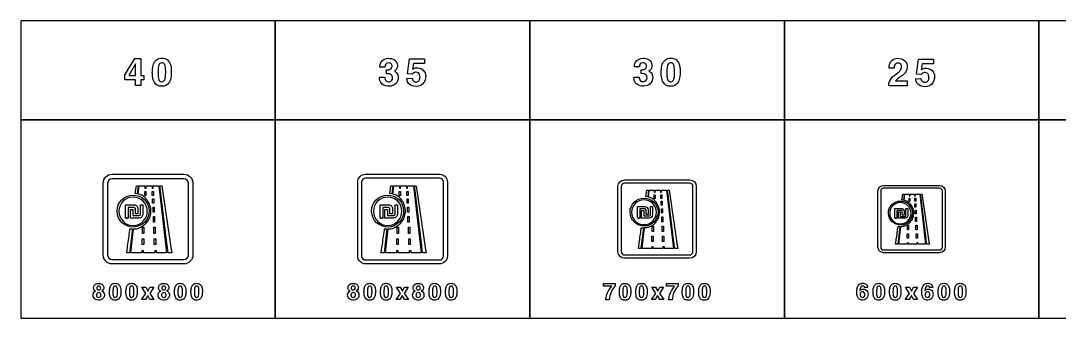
# Model space of a CAD drawing. Extents: x 0 to 18160, y 828 to 3483.
# Drawn here: x 0 to 9262, y 828 to 3483 of the extents above; entities that cross this region are included whole.
import ezdxf

# ---------------------------------------------------------------- set-up
doc = ezdxf.new("R2010")
doc.units = 0
doc.header["$MEASUREMENT"] = 0

msp = doc.modelspace()

# ---------------------------------------------------------------- linework, layer by layer
for points in [[(0, 2598.01), (2270, 2598.01), (2270, 3483.01), (0, 3483.01)], [(2270, 2598.01), (4540, 2598.01), (4540, 3483.01), (2270, 3483.01)], [(4540, 2598.01), (6810, 2598.01), (6810, 3483.01), (4540, 3483.01)], [(6810, 2598.01), (9080, 2598.01), (9080, 3483.01), (6810, 3483.01)], [(9080, 2598.01), (11350, 2598.01), (11350, 3483.01), (9080, 3483.01)], [(927.496, 2999.35), (1017.9, 3145.8), (1070.98, 3145.8), (1070.98, 2994.57), (1097.95, 2994.57), (1097.95, 2956.54), (1070.98, 2956.54), (1070.98, 2904.29), (1023.46, 2904.29), (1023.46, 2956.54), (927.496, 2956.54)], [(1023.46, 3097.14), (963.474, 2994.57), (1023.46, 2994.57)], [(0, 828.007), (2270, 828.007), (2270, 2598.01), (0, 2598.01)], [(2270, 828.007), (4540, 828.007), (4540, 2598.01), (2270, 2598.01)], [(4540, 828.007), (6810, 828.007), (6810, 2598.01), (4540, 2598.01)], [(6810, 828.007), (9080, 828.007), (9080, 2598.01), (6810, 2598.01)], [(9080, 828.007), (11350, 828.007), (11350, 2598.01), (9080, 2598.01)], [(1020.77, 1942.8), (1030.79, 2008.67), (1048.32, 2008.67), (1039.38, 1939.56)], [(1105.05, 1924.58), (1105.05, 1960.08), (1115.49, 1960.08), (1115.49, 1924.58)], [(1173.21, 1924.58), (1173.21, 1960.08), (1183.65, 1960.08), (1183.65, 1924.58)], [(3290.72, 1942.8), (3300.74, 2008.67), (3318.26, 2008.67), (3309.33, 1939.56)], [(3375, 1924.58), (3375, 1960.08), (3385.44, 1960.08), (3385.44, 1924.58)], [(3443.16, 1924.58), (3443.16, 1960.08), (3453.6, 1960.08), (3453.6, 1924.58)], [(5575, 1914.07), (5583.77, 1971.71), (5599.11, 1971.71), (5591.29, 1911.24)], [(1112.13, 1924.58), (1106.74, 1924.54)], [(1175.4, 1855.08), (1175.4, 1894.76), (1185.74, 1894.76), (1185.74, 1855.08)], [(3382.08, 1924.58), (3376.69, 1924.54)], [(3445.35, 1855.08), (3445.35, 1894.76), (3455.69, 1894.76), (3455.69, 1855.08)], [(5648.75, 1898.13), (5648.75, 1929.2), (5657.88, 1929.2), (5657.88, 1898.13)], [(5654.94, 1898.13), (5650.23, 1898.1)], [(5708.39, 1898.13), (5708.39, 1929.2), (5717.52, 1929.2), (5717.52, 1898.13)], [(5710.31, 1837.32), (5710.31, 1872.04), (5719.35, 1872.04), (5719.35, 1837.32)], [(7859.29, 1885.35), (7866.8, 1934.75), (7879.95, 1934.75), (7873.24, 1882.92)], [(7922.5, 1871.69), (7922.5, 1898.32), (7930.33, 1898.32), (7930.33, 1871.69)], [(7927.81, 1871.69), (7923.76, 1871.66)], [(7973.62, 1871.69), (7973.62, 1898.32), (7981.45, 1898.32), (7981.45, 1871.69)], [(1179.35, 1775.11), (1179.35, 1819.01), (1189.96, 1819.01), (1189.96, 1775.11)], [(3449.29, 1775.11), (3449.29, 1819.01), (3459.9, 1819.01), (3459.9, 1775.11)], [(5713.76, 1767.34), (5713.76, 1805.76), (5723.04, 1805.76), (5723.04, 1767.34)], [(7975.26, 1819.56), (7975.26, 1849.32), (7983.02, 1849.32), (7983.02, 1819.56)], [(7978.22, 1759.58), (7978.22, 1792.51), (7986.18, 1792.51), (7986.18, 1759.58)], [(953.799, 1722.38), (940.879, 1722.38)], [(1182.86, 1686.01), (1182.86, 1735.58), (1194.06, 1735.58), (1194.06, 1686.01)], [(3223.75, 1722.38), (3210.82, 1722.38)], [(3452.81, 1686.01), (3452.81, 1735.57), (3464.01, 1735.57), (3464.01, 1686.01)], [(5516.4, 1721.2), (5505.1, 1721.2)], [(5716.83, 1689.38), (5716.83, 1732.75), (5726.63, 1732.75), (5726.63, 1689.38)], [(7809.06, 1720.03), (7799.37, 1720.03)], [(7980.86, 1692.76), (7980.86, 1729.93), (7989.26, 1729.93), (7989.26, 1692.76)], [(1086.5, 1584.83), (1086.5, 1640.86), (1098.92, 1640.86), (1098.92, 1584.83)], [(1187.14, 1584.83), (1187.14, 1640.86), (1199.56, 1640.86), (1199.56, 1584.83)], [(3356.45, 1584.83), (3356.45, 1640.86), (3368.87, 1640.86), (3368.87, 1584.83)], [(3457.08, 1584.83), (3457.08, 1640.86), (3469.5, 1640.86), (3469.5, 1584.83)], [(5632.52, 1600.85), (5632.52, 1649.88), (5643.39, 1649.88), (5643.39, 1600.85)], [(5720.57, 1600.85), (5720.57, 1649.88), (5731.44, 1649.88), (5731.44, 1600.85)], [(7905.68, 1542.72), (7905.68, 1581.32), (7915.85, 1581.32), (7915.85, 1542.72)], [(7908.59, 1616.88), (7908.59, 1658.9), (7917.9, 1658.9), (7917.9, 1616.88)], [(7984.06, 1616.88), (7984.06, 1658.9), (7993.38, 1658.9), (7993.38, 1616.88)], [(7986.14, 1542.72), (7986.14, 1581.32), (7996.31, 1581.32), (7996.31, 1542.72)], [(1082.63, 1485.96), (1082.63, 1537.42), (1096.19, 1537.42), (1096.19, 1485.96)], [(1189.9, 1485.96), (1189.9, 1537.42), (1203.46, 1537.42), (1203.46, 1485.96)], [(3352.58, 1485.96), (3352.58, 1537.42), (3366.14, 1537.42), (3366.14, 1485.96)], [(3459.85, 1485.96), (3459.85, 1537.42), (3473.41, 1537.42), (3473.41, 1485.96)], [(5629.13, 1514.34), (5629.13, 1559.37), (5641, 1559.37), (5641, 1514.34)], [(5722.99, 1514.34), (5722.99, 1559.37), (5734.86, 1559.37), (5734.86, 1514.34)], [(1115.2, 1049.78), (1080.08, 1104.33), (1114.84, 1104.33), (1133.11, 1070.27), (1151.83, 1104.33), (1185.98, 1104.33), (1150.44, 1050.3), (1186.95, 994.278), (1152.4, 994.278), (1132.54, 1030.37), (1112.14, 994.278), (1077.99, 994.278)], [(3385.19, 1049.78), (3350.07, 1104.33), (3384.84, 1104.33), (3403.11, 1070.27), (3421.83, 1104.33), (3455.97, 1104.33), (3420.43, 1050.3), (3456.95, 994.278), (3422.4, 994.278), (3402.54, 1030.37), (3382.14, 994.278), (3347.99, 994.278)], [(5662.41, 1049.39), (5627.29, 1103.94), (5662.06, 1103.94), (5680.33, 1069.89), (5699.05, 1103.94), (5733.19, 1103.94), (5697.65, 1049.91), (5734.17, 993.896), (5699.62, 993.896), (5679.76, 1029.99), (5659.35, 993.896), (5625.21, 993.896)], [(7925.79, 1049.53), (7890.67, 1104.08), (7925.43, 1104.08), (7943.7, 1070.03), (7962.42, 1104.08), (7996.57, 1104.08), (7961.03, 1050.05), (7997.54, 994.032), (7962.99, 994.032), (7943.13, 1030.12), (7922.73, 994.032), (7888.58, 994.032)]]:
    msp.add_lwpolyline(points, close=True)
for points in [[(1173.29, 3019.65, -0.0563084), (1179.33, 3082.49, -0.130301), (1201.53, 3126.29, -0.174843), (1243.35, 3147.69, -0.147552), (1296.47, 3141.06, -0.192146), (1333.28, 3097.89, -0.0833996), (1342.52, 3040.86, -0.0545507), (1337.51, 2970.09, -0.116773), (1318.43, 2926.01, -0.221099), (1263.57, 2898.33, -0.162564), (1212.11, 2910.84, -0.174743), (1180.84, 2956.26, -0.0640867), (1173.37, 3014.95)], [(5469.08, 2980.29), (5515.45, 2980.29, 0.0411845), (5517.5, 2965.09, 0.335066), (5547.99, 2939.81, 0.276505), (5579.98, 2954.34, 0.158203), (5585.55, 2975.08, 0.0878221), (5582.59, 2990.99, 0.217575), (5564.07, 3007.86, 0.0882727), (5542.82, 3010.98), (5532, 3010.98), (5532, 3046.25, 0.0282129), (5551.59, 3046.84, 0.50028), (5578.56, 3092.34, 0.235001), (5560.04, 3107.39, 0.165496), (5534.37, 3105.09, 0.220849), (5520.15, 3088.55, 0.055705), (5517.27, 3070.34), (5472.44, 3070.34, -0.0488003), (5474.22, 3092.93, -0.30773), (5531.84, 3147.43, -0.146685), (5591.32, 3141.51, -0.469869), (5617.86, 3048.74, -0.0891152), (5605.81, 3036.97), (5601.55, 3033.96, -0.0245333), (5612.72, 3027.57, -0.202429), (5635, 2990.88, -0.422325), (5572.32, 2901.42, -0.154301), (5508.22, 2908.61, -0.287878), (5469.2, 2969.31, -0.0143877)], [(5711.68, 3019.65, -0.0563084), (5717.72, 3082.49, -0.130301), (5739.91, 3126.29, -0.174843), (5781.74, 3147.69, -0.147552), (5834.86, 3141.06, -0.192146), (5871.67, 3097.89, -0.0833996), (5880.91, 3040.86, -0.0545507), (5875.89, 2970.09, -0.116773), (5856.82, 2926.01, -0.221099), (5801.96, 2898.33, -0.162564), (5750.5, 2910.85, -0.174743), (5719.22, 2956.26, -0.0640867), (5711.76, 3014.95)], [(1224.67, 2989.12, 0.0124589), (1225.19, 2982.8, 0.0668192), (1230.8, 2957.41, 0.615362), (1281.7, 2951.8, 0.0726881), (1287.15, 2964.83, 0.0588562), (1291.85, 3002.12, 0.0389037), (1290.23, 3069.1, 0.084671), (1283.64, 3092.44, 0.156013), (1272.18, 3104.6, 0.143208), (1256.47, 3107.57, 0.172584), (1240.71, 3101.37, 0.132565), (1230.76, 3085.81, 0.0498315), (1226.21, 3064.08, 0.0368731)], [(3199.84, 2978.87), (3246.2, 2978.87, 0.0411845), (3248.26, 2963.67, 0.335066), (3278.75, 2938.39, 0.276505), (3310.74, 2952.93, 0.158203), (3316.31, 2973.66, 0.0878221), (3313.34, 2989.58, 0.217575), (3294.82, 3006.44, 0.0882727), (3273.57, 3009.56), (3262.75, 3009.56), (3262.75, 3044.83, 0.0282129), (3282.34, 3045.42, 0.50028), (3309.32, 3090.92, 0.235001), (3290.79, 3105.97, 0.165496), (3265.12, 3103.68, 0.220849), (3250.9, 3087.13, 0.055705), (3248.02, 3068.92), (3203.2, 3068.92, -0.0488003), (3204.97, 3091.51, -0.30773), (3262.59, 3146.02, -0.146685), (3322.07, 3140.09, -0.469869), (3348.61, 3047.32, -0.0891152), (3336.57, 3035.55), (3332.3, 3032.55, -0.0245333), (3343.48, 3026.15, -0.202429), (3365.75, 2989.46, -0.422325), (3303.08, 2900, -0.154301), (3238.98, 2907.19, -0.287878), (3199.96, 2967.9, -0.0143877)], [(3442.43, 2967.58), (3489.39, 2969.36, 0.0452719), (3495.79, 2953.12, 0.0567733), (3500.53, 2946.25, 0.070207), (3504.95, 2942.78, 0.264984), (3540.97, 2940.88, 0.20748), (3558.38, 2963.99, 0.147389), (3557.24, 3002.02, 0.308532), (3527.86, 3023.42, 0.215743), (3498.08, 3013.2, 0.028781), (3492.71, 3006.96), (3450.09, 3008.97), (3467.91, 3143.65), (3601.95, 3143.65), (3601.95, 3101.78), (3501.51, 3101.78), (3492.55, 3049.77, -0.0211252), (3505.46, 3057.31, -0.121371), (3538.8, 3063.16, -0.244671), (3598.59, 3031.2, -0.173069), (3610.16, 2972.08, -0.256779), (3564.98, 2906.09, -0.199585), (3485.44, 2905.02, -0.245625), (3445.16, 2953.91, -0.0170062)], [(5763.06, 2989.12, 0.0124589), (5763.57, 2982.8, 0.0668192), (5769.18, 2957.41, 0.615362), (5820.09, 2951.8, 0.0726881), (5825.54, 2964.83, 0.0588562), (5830.24, 3002.12, 0.0389037), (5828.62, 3069.1, 0.084671), (5822.02, 3092.44, 0.156013), (5810.57, 3104.61, 0.143208), (5794.85, 3107.57, 0.172584), (5779.09, 3101.37, 0.132565), (5769.14, 3085.81, 0.0498315), (5764.6, 3064.08, 0.0368731)], [(7741.06, 2902.8, -0.0640343), (7742.32, 2923.73, -0.161687), (7778.14, 2984.27, -0.0283718), (7819.97, 3016.66, 0.0545111), (7840.86, 3034.59, 0.192461), (7855.83, 3074.12, 0.234238), (7842.24, 3100.51, 0.196223), (7816.93, 3105.29, 0.252425), (7795.01, 3088.11, 0.0856617), (7790.86, 3071.08, 0.0202329), (7790.15, 3059.39), (7743.51, 3059.39, -0.0983795), (7749.55, 3100.7, -0.245047), (7795.72, 3143.83, -0.207102), (7872.69, 3135.5, -0.233443), (7905.15, 3083.17, -0.20961), (7886.99, 3018.99, -0.0785124), (7853.06, 2987.51, 0.0107372), (7817.24, 2961.72, 0.0665092), (7801.37, 2945.69), (7905.86, 2945.69), (7905.86, 2902.8)], [(7981.21, 2964.73), (8028.17, 2966.51, 0.0452719), (8034.56, 2950.28, 0.0567733), (8039.3, 2943.41, 0.070207), (8043.73, 2939.93, 0.264984), (8079.74, 2938.04, 0.20748), (8097.16, 2961.14, 0.147389), (8096.02, 2999.17, 0.308532), (8066.63, 3020.58, 0.215743), (8036.85, 3010.35, 0.028781), (8031.48, 3004.11), (7988.87, 3006.12), (8006.68, 3140.8), (8140.72, 3140.8), (8140.72, 3098.94), (8040.29, 3098.94), (8031.33, 3046.92, -0.0211252), (8044.24, 3054.47, -0.121371), (8077.57, 3060.31, -0.244671), (8137.37, 3028.36, -0.173069), (8148.94, 2969.24, -0.256779), (8103.76, 2903.24, -0.199585), (8024.22, 2902.17, -0.245625), (7983.93, 2951.07, -0.0170062)], [(815, 1313.01, -0.414213), (735, 1393.01), (735, 2033.01, -0.414213), (815, 2113.01), (1455, 2113.01, -0.414213), (1535, 2033.01), (1535, 1393.01, -0.414213), (1455, 1313.01)], [(815, 1353.01), (1455, 1353.01, 0.414213), (1495, 1393.01), (1495, 2033.01, 0.414213), (1455, 2073.01), (815, 2073.01, 0.414213), (775, 2033.01), (775, 1393.01, 0.414213)], [(3075, 1313.01, -0.414213), (3005, 1383.01), (3005, 2043.01, -0.414213), (3075, 2113.01), (3735, 2113.01, -0.414213), (3805, 2043.01), (3805, 1383.01, -0.414213), (3735, 1313.01)], [(3075, 1348.01), (3735, 1348.01, 0.414213), (3770, 1383.01), (3770, 2043.01, 0.414213), (3735, 2078.01), (3075, 2078.01, 0.414213), (3040, 2043.01), (3040, 1383.01, 0.414213)], [(5385, 1363.01, -0.414213), (5325, 1423.01), (5325, 2003.01, -0.414213), (5385, 2063.01), (5965, 2063.01, -0.414213), (6025, 2003.01), (6025, 1423.01, -0.414213), (5965, 1363.01)], [(1080.3, 1429.98), (1080.3, 1416.69), (1080.3, 1412.91), (1049.45, 1412.9), (981.563, 1412.9), (1006.47, 1625.58, 0.104825), (1055.85, 1634.38, 0.00947021), (1064.53, 1638.03, -0.00687047), (1070.71, 1640.71, 0.0669486), (1088.99, 1651.45, 0.0369257), (1113.45, 1670.88, 0.0158806), (1115.73, 1673.44), (1135.39, 1697.07), (1140.42, 1705.71, 0.0561639), (1156.65, 1748.25, 0.17649), (1140.65, 1862.51, 0.069534), (1106.36, 1905.39, 0.13951), (1048.08, 1936.72), (1055.85, 2008.67), (1096.53, 2008.67), (1107.05, 2008.67), (1107.05, 1987.99), (1117.1, 1987.99), (1117.1, 2008.67), (1127.61, 2008.67), (1157.33, 2008.67), (1171.05, 2008.67), (1171.05, 1987.99), (1180.42, 1987.99), (1180.42, 2008.67), (1188.65, 2008.67), (1232.53, 2008.67), (1301.1, 1412.9), (1229.1, 1412.9), (1211.05, 1412.9), (1211.05, 1417.06), (1211.05, 1429.98), (1195.28, 1429.98), (1195.28, 1412.9), (1180.19, 1412.9), (1111.39, 1412.9), (1095.85, 1412.9), (1095.85, 1414.39), (1095.85, 1429.98)], [(1317.03, 1412.9), (1314.65, 1412.9), (1311.2, 1436.4), (1308.42, 1458.26, -0.00464961), (1307.73, 1464.46, 0.00780295), (1306.59, 1474.85), (1243.28, 1988.01), (1240.53, 2008.67), (1256.99, 2008.67), (1260.65, 1988.01), (1341.1, 1442.56), (1346.13, 1412.9), (1326.93, 1412.9), (1325.33, 1412.9)], [(3350.25, 1429.98), (3350.25, 1416.69), (3350.25, 1412.91), (3319.39, 1412.9), (3251.51, 1412.9), (3276.42, 1625.58, 0.104825), (3325.79, 1634.38, 0.00947021), (3334.48, 1638.03, -0.00687047), (3340.65, 1640.71, 0.0669486), (3358.94, 1651.45, 0.0369257), (3383.39, 1670.88, 0.0158806), (3385.68, 1673.44), (3405.34, 1697.07), (3410.37, 1705.71, 0.0561639), (3426.59, 1748.25, 0.17649), (3410.59, 1862.51, 0.069534), (3376.31, 1905.39, 0.13951), (3318.02, 1936.72), (3325.79, 2008.67), (3366.48, 2008.67), (3376.99, 2008.67), (3376.99, 1987.99), (3387.05, 1987.99), (3387.05, 2008.67), (3397.56, 2008.67), (3427.28, 2008.67), (3440.99, 2008.67), (3440.99, 1987.99), (3450.37, 1987.99), (3450.37, 2008.67), (3458.59, 2008.67), (3502.48, 2008.67), (3571.05, 1412.9), (3499.05, 1412.9), (3480.99, 1412.9), (3480.99, 1417.06), (3480.99, 1429.98), (3465.22, 1429.98), (3465.22, 1412.9), (3450.14, 1412.9), (3381.34, 1412.9), (3365.79, 1412.9), (3365.79, 1414.39), (3365.79, 1429.98)], [(3586.97, 1412.9), (3584.59, 1412.9), (3581.15, 1436.4), (3578.37, 1458.26, -0.00464961), (3577.68, 1464.46, 0.00780295), (3576.54, 1474.85), (3513.22, 1988.01), (3510.48, 2008.67), (3526.94, 2008.67), (3530.59, 1988.01), (3611.05, 1442.56), (3616.08, 1412.9), (3596.88, 1412.9), (3595.28, 1412.9)], [(5385, 1393.01), (5965, 1393.01, 0.414213), (5995, 1423.01), (5995, 2003.01, 0.414213), (5965, 2033.01), (5385, 2033.01, 0.414213), (5355, 2003.01), (5355, 1423.01, 0.414213)], [(5627.09, 1465.36), (5627.09, 1453.73), (5627.09, 1450.43), (5600.09, 1450.41), (5540.7, 1450.41), (5562.49, 1636.51, 0.104825), (5605.69, 1644.21, 0.00947021), (5613.29, 1647.4, -0.00687047), (5618.69, 1649.74, 0.0669486), (5634.69, 1659.14, 0.0369257), (5656.09, 1676.14, 0.0158806), (5658.09, 1678.39), (5675.29, 1699.07), (5679.7, 1706.63, 0.0561639), (5693.89, 1743.84, 0.17649), (5679.89, 1843.82, 0.069534), (5649.89, 1881.34, 0.13951), (5598.9, 1908.76), (5605.69, 1971.71), (5641.29, 1971.71), (5650.49, 1971.71), (5650.49, 1953.61), (5659.29, 1953.61), (5659.29, 1971.71), (5668.49, 1971.71), (5694.49, 1971.71), (5706.49, 1971.71), (5706.49, 1953.61), (5714.7, 1953.61), (5714.7, 1971.71), (5721.89, 1971.71), (5760.29, 1971.71), (5820.29, 1450.41), (5757.29, 1450.41), (5741.49, 1450.41), (5741.49, 1454.06), (5741.49, 1465.36), (5727.7, 1465.36), (5727.7, 1450.41), (5714.49, 1450.41), (5654.29, 1450.41), (5640.69, 1450.41), (5640.69, 1451.71), (5640.69, 1465.36)], [(5834.23, 1450.41), (5832.14, 1450.41), (5829.13, 1470.98), (5826.7, 1490.1, -0.00464961), (5826.09, 1495.53, 0.00780295), (5825.09, 1504.62), (5769.7, 1953.63), (5767.29, 1971.71), (5781.69, 1971.71), (5784.89, 1953.63), (5855.29, 1476.37), (5859.69, 1450.41), (5842.89, 1450.41), (5841.49, 1450.41)], [(7695, 1413.01, -0.414213), (7645, 1463.01), (7645, 1963.01, -0.414213), (7695, 2013.01), (8195, 2013.01, -0.414213), (8245, 1963.01), (8245, 1463.01, -0.414213), (8195, 1413.01)], [(7695, 1438.01), (8195, 1438.01, 0.414213), (8220, 1463.01), (8220, 1963.01, 0.414213), (8195, 1988.01), (7695, 1988.01, 0.414213), (7670, 1963.01), (7670, 1463.01, 0.414213)], [(859.14, 1784.27, -133.831), (859.215, 1780)], [(875.348, 1782.8, 1), (1128.61, 1782.8, 1)], [(3129.09, 1784.27, -133.831), (3129.16, 1780)], [(3145.29, 1782.8, 1), (3398.55, 1782.8, 1)], [(5433.58, 1775.36, -133.831), (5433.64, 1771.63)], [(5447.76, 1774.07, 1), (5669.36, 1774.07, 1)], [(7738.06, 1766.46, -133.831), (7738.12, 1763.25)], [(7750.22, 1765.35, 1), (7940.17, 1765.35, 1)], [(7903.94, 1500.74), (7903.94, 1490.77), (7903.94, 1487.94), (7880.8, 1487.93), (7829.88, 1487.93), (7848.56, 1647.44, 0.104825), (7885.6, 1654.04, 0.00947021), (7892.11, 1656.77, -0.00687047), (7896.74, 1658.78, 0.0669486), (7910.45, 1666.84, 0.0369257), (7928.8, 1681.41, 0.0158806), (7930.51, 1683.33), (7945.25, 1701.06), (7949.03, 1707.54, 0.0561639), (7961.19, 1739.44, 0.17649), (7949.19, 1825.13, 0.069534), (7923.48, 1857.29, 0.13951), (7879.77, 1880.79), (7885.6, 1934.76), (7916.11, 1934.76), (7923.99, 1934.76), (7923.99, 1919.24), (7931.54, 1919.24), (7931.54, 1934.76), (7939.42, 1934.76), (7961.71, 1934.76), (7971.99, 1934.76), (7971.99, 1919.24), (7979.03, 1919.24), (7979.03, 1934.76), (7985.19, 1934.76), (8018.11, 1934.76), (8069.54, 1487.93), (8015.54, 1487.93), (8001.99, 1487.93), (8001.99, 1491.05), (8001.99, 1500.74), (7990.17, 1500.74), (7990.17, 1487.93), (7978.85, 1487.93), (7927.25, 1487.93), (7915.6, 1487.93), (7915.6, 1489.04), (7915.6, 1500.74)], [(8081.48, 1487.93), (8079.69, 1487.93), (8077.11, 1505.55), (8075.03, 1521.94, -0.00464961), (8074.51, 1526.59, 0.00780295), (8073.65, 1534.39), (8026.17, 1919.26), (8024.11, 1934.76), (8036.45, 1934.76), (8039.19, 1919.26), (8099.54, 1510.17), (8103.31, 1487.93), (8088.91, 1487.93), (8087.71, 1487.93)], [(1022.93, 1766.96), (1022.93, 1805.1, 0.363046), (1008.3, 1817.04, 0.0131959), (1005.56, 1817.1), (958.246, 1817.1), (958.246, 1740.26), (958.246, 1726.05), (958.246, 1722.37), (935.16, 1722.37), (935.16, 1728.22), (935.16, 1787.84), (935.16, 1840.01), (1002.54, 1840.01), (1011.73, 1839.97, -0.417081), (1044.65, 1806.77), (1044.65, 1765.52), (1044.65, 1760.86), (1022.93, 1760.86)], [(977.219, 1722.37), (977.219, 1782.38), (977.192, 1797.77), (977.192, 1799.25), (1000.35, 1799.25), (1000.35, 1776.34), (1000.35, 1745.52), (1056.21, 1745.52, 0.414212), (1067.72, 1757.03), (1067.72, 1824.46), (1067.72, 1831.79), (1067.72, 1840.01), (1088.77, 1840.01), (1088.77, 1830.07), (1088.76, 1763.41), (1088.76, 1756.64, -0.414316), (1054.45, 1722.37), (1050.36, 1722.37)], [(3292.88, 1766.96), (3292.88, 1805.1, 0.363046), (3278.25, 1817.04, 0.0131959), (3275.51, 1817.1), (3228.19, 1817.1), (3228.19, 1740.26), (3228.19, 1726.05), (3228.19, 1722.37), (3205.11, 1722.37), (3205.11, 1728.22), (3205.11, 1787.84), (3205.11, 1840.01), (3272.48, 1840.01), (3281.68, 1839.97, -0.417081), (3314.59, 1806.77), (3314.59, 1765.52), (3314.59, 1760.86), (3292.88, 1760.86)], [(3247.17, 1722.37), (3247.17, 1782.38), (3247.14, 1797.77), (3247.14, 1799.25), (3270.3, 1799.25), (3270.3, 1776.34), (3270.3, 1745.52), (3326.15, 1745.52, 0.414212), (3337.67, 1757.03), (3337.67, 1824.46), (3337.67, 1831.79), (3337.67, 1840.01), (3358.71, 1840.01), (3358.71, 1830.07), (3358.7, 1763.41), (3358.7, 1756.64, -0.414316), (3324.39, 1722.37), (3320.31, 1722.37)], [(5576.89, 1760.22), (5576.89, 1793.59, 0.363046), (5564.09, 1804.03, 0.0131959), (5561.7, 1804.09), (5520.29, 1804.09), (5520.29, 1736.85), (5520.29, 1724.42), (5520.29, 1721.2), (5500.09, 1721.2), (5500.09, 1726.32), (5500.09, 1778.49), (5500.09, 1824.13), (5559.05, 1824.13), (5567.09, 1824.1, -0.417081), (5595.89, 1795.05), (5595.89, 1758.96), (5595.89, 1754.88), (5576.89, 1754.88)], [(5536.89, 1721.2), (5536.89, 1773.71), (5536.87, 1787.18), (5536.87, 1788.47), (5557.14, 1788.47), (5557.14, 1768.42), (5557.14, 1741.46), (5606.01, 1741.46, 0.414212), (5616.08, 1751.52), (5616.08, 1810.53), (5616.08, 1816.94), (5616.08, 1824.13), (5634.5, 1824.13), (5634.5, 1815.43), (5634.49, 1757.11), (5634.49, 1751.19, -0.414316), (5604.47, 1721.2), (5600.89, 1721.2)], [(7860.91, 1753.47), (7860.91, 1782.08, 0.363046), (7849.94, 1791.03, 0.0131959), (7847.88, 1791.07), (7812.39, 1791.07), (7812.39, 1733.44), (7812.39, 1722.79), (7812.39, 1720.03), (7795.08, 1720.03), (7795.08, 1724.42), (7795.08, 1769.13), (7795.08, 1808.26), (7845.61, 1808.26), (7852.51, 1808.23, -0.417081), (7877.19, 1783.33), (7877.19, 1752.39), (7877.19, 1748.9), (7860.91, 1748.9)], [(7826.63, 1720.03), (7826.63, 1765.03), (7826.6, 1776.58), (7826.6, 1777.69), (7843.97, 1777.69), (7843.97, 1760.51), (7843.97, 1737.39), (7885.87, 1737.39, 0.414212), (7894.5, 1746.02), (7894.5, 1796.6), (7894.5, 1802.1), (7894.5, 1808.26), (7910.29, 1808.26), (7910.29, 1800.8), (7910.28, 1750.81), (7910.28, 1745.73, -0.414316), (7884.55, 1720.03), (7881.48, 1720.03)], [(995.277, 1625.43), (970.765, 1412.9), (944.727, 1412.9), (950.79, 1462.31, -0.0088346), (952.282, 1470.84, 0.00895931), (972.758, 1612.79, 0.0135277), (973.383, 1621.28, -0.0296392), (973.758, 1625.43)], [(3265.22, 1625.43), (3240.71, 1412.9), (3214.67, 1412.9), (3220.74, 1462.31, -0.0088346), (3222.23, 1470.84, 0.00895931), (3242.7, 1612.79, 0.0135277), (3243.33, 1621.28, -0.0296392), (3243.7, 1625.43)], [(5552.7, 1636.37), (5531.25, 1450.41), (5508.46, 1450.41), (5513.77, 1493.65, -0.0088346), (5515.07, 1501.11, 0.00895931), (5532.99, 1625.32, 0.0135277), (5533.54, 1632.75, -0.0296392), (5533.87, 1636.37)], [(7840.17, 1647.32), (7821.78, 1487.93), (7802.26, 1487.93), (7806.8, 1524.99, -0.0088346), (7807.92, 1531.38, 0.00895931), (7823.28, 1637.84, 0.0135277), (7823.75, 1644.21, -0.0296392), (7824.03, 1647.32)], [(667.968, 1070.33, -0.0382282), (664.485, 1071.63, -0.270406), (649.106, 1095.71, -0.377372), (679.437, 1137.63, -0.15371), (717.921, 1135.52, -0.416366), (738.324, 1086.06, -0.173733), (723.774, 1071.68), (722.328, 1070.99, -0.0479914), (731.997, 1066.04, -0.173856), (743.608, 1049.88, -0.440125), (712.542, 992.25, -0.184), (667.115, 996.112, -0.410286), (649.627, 1054.9, -0.151435), (664.035, 1068.36)], [(677.305, 1095.83, 0.0587981), (678.182, 1091.89, 0.18403), (685.267, 1082.72, 0.217144), (702.684, 1081.49, 0.192437), (710.883, 1088.58, 0.157808), (712.542, 1101.99, 0.166677), (707.968, 1110.83, 0.173614), (695.954, 1115.33, 0.2359), (681.001, 1108.91, 0.184791)], [(791.138, 1062.26, -0.0563084), (794.763, 1099.97, -0.130301), (808.081, 1126.25, -0.174843), (833.176, 1139.09, -0.147552), (865.048, 1135.11, -0.192146), (887.133, 1109.21, -0.0833996), (892.678, 1074.99, -0.0545507), (889.668, 1032.52, -0.116773), (878.223, 1006.08, -0.221099), (845.308, 989.468, -0.162564), (814.432, 996.98, -0.174743), (795.664, 1024.23, -0.0640867), (791.185, 1059.44)], [(821.967, 1043.95, 0.0124589), (822.275, 1040.16, 0.0668192), (825.64, 1024.92, 0.615362), (856.185, 1021.55, 0.0726881), (859.455, 1029.37, 0.0588562), (862.275, 1051.74, 0.0389037), (861.304, 1091.93, 0.084671), (857.346, 1105.94, 0.156013), (850.474, 1113.24, 0.143208), (841.043, 1115.01, 0.172584), (831.588, 1111.29, 0.132565), (825.616, 1101.96, 0.0498315), (822.891, 1088.92, 0.0368731)], [(937.884, 1062.26, -0.0563084), (941.51, 1099.96, -0.130301), (954.827, 1126.24, -0.174843), (979.922, 1139.08, -0.147552), (1011.79, 1135.1, -0.192146), (1033.88, 1109.2, -0.0833996), (1039.42, 1074.98, -0.0545507), (1036.41, 1032.52, -0.116773), (1024.97, 1006.07, -0.221099), (992.054, 989.459, -0.162564), (961.178, 996.971, -0.174743), (942.41, 1024.22, -0.0640867), (937.931, 1059.44)], [(968.713, 1043.94, 0.0124589), (969.021, 1040.15, 0.0668192), (972.386, 1024.91, 0.615362), (1002.93, 1021.54, 0.0726881), (1006.2, 1029.36, 0.0588562), (1009.02, 1051.73, 0.0389037), (1008.05, 1091.92, 0.084671), (1004.09, 1105.93, 0.156013), (997.22, 1113.23, 0.143208), (987.789, 1115, 0.172584), (978.334, 1111.28, 0.132565), (972.363, 1101.95, 0.0498315), (969.637, 1088.91, 0.0368731)], [(1248.01, 1070.3, -0.0382282), (1244.53, 1071.61, -0.270406), (1229.15, 1095.68, -0.377372), (1259.48, 1137.6, -0.15371), (1297.96, 1135.49, -0.416366), (1318.36, 1086.04, -0.173733), (1303.82, 1071.65), (1302.37, 1070.97, -0.0479914), (1312.04, 1066.01, -0.173856), (1323.65, 1049.85, -0.440125), (1292.58, 992.222, -0.184), (1247.16, 996.085, -0.410286), (1229.67, 1054.88, -0.151435), (1244.08, 1068.34)], [(1257.35, 1095.8, 0.0587981), (1258.22, 1091.87, 0.18403), (1265.31, 1082.7, 0.217144), (1282.73, 1081.46, 0.192437), (1290.92, 1088.55, 0.157808), (1292.58, 1101.96, 0.166677), (1288.01, 1110.8, 0.173614), (1276, 1115.3, 0.2359), (1261.04, 1108.88, 0.184791)], [(1371.18, 1062.29, -0.0563084), (1374.8, 1099.99, -0.130301), (1388.12, 1126.27, -0.174843), (1413.22, 1139.12, -0.147552), (1445.09, 1135.13, -0.192146), (1467.17, 1109.23, -0.0833996), (1472.72, 1075.02, -0.0545507), (1469.71, 1032.55, -0.116773), (1458.26, 1006.11, -0.221099), (1425.35, 989.495, -0.162564), (1394.47, 997.007, -0.174743), (1375.71, 1024.26, -0.0640867), (1371.23, 1059.47)], [(1402.01, 1043.97, 0.0124589), (1402.32, 1040.18, 0.0668192), (1405.68, 1024.95, 0.615362), (1436.23, 1021.58, 0.0726881), (1439.5, 1029.4, 0.0588562), (1442.32, 1051.77, 0.0389037), (1441.34, 1091.96, 0.084671), (1437.39, 1105.96, 0.156013), (1430.52, 1113.26, 0.143208), (1421.08, 1115.04, 0.172584), (1411.63, 1111.32, 0.132565), (1405.66, 1101.98, 0.0498315), (1402.93, 1088.95, 0.0368731)], [(1517.93, 1062.32, -0.0563084), (1521.55, 1100.02, -0.130301), (1534.87, 1126.3, -0.174843), (1559.96, 1139.14, -0.147552), (1591.84, 1135.16, -0.192146), (1613.92, 1109.26, -0.0833996), (1619.47, 1075.04, -0.0545507), (1616.46, 1032.58, -0.116773), (1605.01, 1006.13, -0.221099), (1572.1, 989.522, -0.162564), (1541.22, 997.034, -0.174743), (1522.45, 1024.29, -0.0640867), (1517.97, 1059.5)], [(1548.75, 1044, 0.0124589), (1549.06, 1040.21, 0.0668192), (1552.43, 1024.97, 0.615362), (1582.97, 1021.61, 0.0726881), (1586.24, 1029.43, 0.0588562), (1589.06, 1051.8, 0.0389037), (1588.09, 1091.99, 0.084671), (1584.13, 1105.99, 0.156013), (1577.26, 1113.29, 0.143208), (1567.83, 1115.07, 0.172584), (1558.38, 1111.35, 0.132565), (1552.4, 1102.01, 0.0498315), (1549.68, 1088.98, 0.0368731)], [(2937.96, 1070.33, -0.0382282), (2934.48, 1071.63, -0.270406), (2919.1, 1095.71, -0.377372), (2949.43, 1137.63, -0.15371), (2987.91, 1135.52, -0.416366), (3008.32, 1086.06, -0.173733), (2993.77, 1071.68), (2992.32, 1070.99, -0.0479914), (3001.99, 1066.04, -0.173856), (3013.6, 1049.88, -0.440125), (2982.54, 992.25, -0.184), (2937.11, 996.112, -0.410286), (2919.62, 1054.9, -0.151435), (2934.03, 1068.36)], [(2947.3, 1095.83, 0.0587981), (2948.18, 1091.89, 0.18403), (2955.26, 1082.72, 0.217144), (2972.68, 1081.49, 0.192437), (2980.88, 1088.58, 0.157808), (2982.54, 1101.99, 0.166677), (2977.96, 1110.83, 0.173614), (2965.95, 1115.33, 0.2359), (2951, 1108.91, 0.184791)], [(3061.13, 1062.26, -0.0563084), (3064.76, 1099.97, -0.130301), (3078.07, 1126.25, -0.174843), (3103.17, 1139.09, -0.147552), (3135.04, 1135.11, -0.192146), (3157.13, 1109.21, -0.0833996), (3162.67, 1074.99, -0.0545507), (3159.66, 1032.52, -0.116773), (3148.22, 1006.08, -0.221099), (3115.3, 989.468, -0.162564), (3084.43, 996.98, -0.174743), (3065.66, 1024.23, -0.0640867), (3061.18, 1059.44)], [(3091.96, 1043.95, 0.0124589), (3092.27, 1040.16, 0.0668192), (3095.63, 1024.92, 0.615362), (3126.18, 1021.55, 0.0726881), (3129.45, 1029.37, 0.0588562), (3132.27, 1051.74, 0.0389037), (3131.3, 1091.93, 0.084671), (3127.34, 1105.94, 0.156013), (3120.47, 1113.24, 0.143208), (3111.04, 1115.01, 0.172584), (3101.58, 1111.29, 0.132565), (3095.61, 1101.96, 0.0498315), (3092.89, 1088.92, 0.0368731)], [(3207.88, 1062.26, -0.0563084), (3211.5, 1099.96, -0.130301), (3224.82, 1126.24, -0.174843), (3249.92, 1139.08, -0.147552), (3281.79, 1135.1, -0.192146), (3303.87, 1109.2, -0.0833996), (3309.42, 1074.98, -0.0545507), (3306.41, 1032.52, -0.116773), (3294.96, 1006.07, -0.221099), (3262.05, 989.459, -0.162564), (3231.17, 996.971, -0.174743), (3212.4, 1024.22, -0.0640867), (3207.93, 1059.44)], [(3238.71, 1043.94, 0.0124589), (3239.02, 1040.15, 0.0668192), (3242.38, 1024.91, 0.615362), (3272.93, 1021.54, 0.0726881), (3276.2, 1029.36, 0.0588562), (3279.02, 1051.73, 0.0389037), (3278.04, 1091.92, 0.084671), (3274.09, 1105.93, 0.156013), (3267.21, 1113.23, 0.143208), (3257.78, 1115, 0.172584), (3248.33, 1111.28, 0.132565), (3242.36, 1101.95, 0.0498315), (3239.63, 1088.91, 0.0368731)], [(3518, 1070.3, -0.0382282), (3514.52, 1071.61, -0.270406), (3499.14, 1095.68, -0.377372), (3529.47, 1137.6, -0.15371), (3567.96, 1135.49, -0.416366), (3588.36, 1086.04, -0.173733), (3573.81, 1071.65), (3572.36, 1070.97, -0.0479914), (3582.03, 1066.01, -0.173856), (3593.64, 1049.85, -0.440125), (3562.58, 992.222, -0.184), (3517.15, 996.084, -0.410286), (3499.66, 1054.88, -0.151435), (3514.07, 1068.34)], [(3527.34, 1095.8, 0.0587981), (3528.22, 1091.87, 0.18403), (3535.3, 1082.7, 0.217144), (3552.72, 1081.46, 0.192437), (3560.92, 1088.55, 0.157808), (3562.58, 1101.96, 0.166677), (3558, 1110.8, 0.173614), (3545.99, 1115.3, 0.2359), (3531.04, 1108.88, 0.184791)], [(3641.17, 1062.29, -0.0563084), (3644.8, 1099.99, -0.130301), (3658.12, 1126.27, -0.174843), (3683.21, 1139.12, -0.147552), (3715.08, 1135.13, -0.192146), (3737.17, 1109.23, -0.0833996), (3742.71, 1075.02, -0.0545507), (3739.7, 1032.55, -0.116773), (3728.26, 1006.11, -0.221099), (3695.34, 989.495, -0.162564), (3664.47, 997.007, -0.174743), (3645.7, 1024.26, -0.0640867), (3641.22, 1059.47)], [(3672, 1043.97, 0.0124589), (3672.31, 1040.18, 0.0668192), (3675.68, 1024.95, 0.615362), (3706.22, 1021.58, 0.0726881), (3709.49, 1029.4, 0.0588562), (3712.31, 1051.77, 0.0389037), (3711.34, 1091.96, 0.084671), (3707.38, 1105.96, 0.156013), (3700.51, 1113.26, 0.143208), (3691.08, 1115.04, 0.172584), (3681.62, 1111.32, 0.132565), (3675.65, 1101.98, 0.0498315), (3672.93, 1088.95, 0.0368731)], [(3787.92, 1062.32, -0.0563084), (3791.54, 1100.02, -0.130301), (3804.86, 1126.3, -0.174843), (3829.96, 1139.14, -0.147552), (3861.83, 1135.16, -0.192146), (3883.91, 1109.26, -0.0833996), (3889.46, 1075.04, -0.0545507), (3886.45, 1032.58, -0.116773), (3875, 1006.13, -0.221099), (3842.09, 989.522, -0.162564), (3811.21, 997.034, -0.174743), (3792.45, 1024.29, -0.0640867), (3787.97, 1059.5)], [(3818.75, 1044, 0.0124589), (3819.06, 1040.21, 0.0668192), (3822.42, 1024.97, 0.615362), (3852.97, 1021.61, 0.0726881), (3856.24, 1029.43, 0.0588562), (3859.06, 1051.8, 0.0389037), (3858.09, 1091.99, 0.084671), (3854.13, 1105.99, 0.156013), (3847.26, 1113.29, 0.143208), (3837.82, 1115.07, 0.172584), (3828.37, 1111.35, 0.132565), (3822.4, 1102.01, 0.0498315), (3819.67, 1088.98, 0.0368731)], [(5197.97, 1139.54), (5301.72, 1139.54), (5301.72, 1115.75, 0.17337), (5248.52, 993.715), (5218.19, 993.715, -0.0554097), (5224.99, 1033.34, -0.10295), (5266.79, 1109.12), (5270.2, 1113.36), (5197.97, 1113.36)], [(5338.35, 1061.88, -0.0563084), (5341.98, 1099.58, -0.130301), (5355.29, 1125.86, -0.174843), (5380.39, 1138.71, -0.147552), (5412.26, 1134.73, -0.192146), (5434.35, 1108.82, -0.0833996), (5439.89, 1074.61, -0.0545507), (5436.88, 1032.14, -0.116773), (5425.44, 1005.7, -0.221099), (5392.52, 989.085, -0.162564), (5361.65, 996.597, -0.174743), (5342.88, 1023.85, -0.0640867), (5338.4, 1059.06)], [(5369.18, 1043.56, 0.0124589), (5369.49, 1039.77, 0.0668192), (5372.85, 1024.54, 0.615362), (5403.4, 1021.17, 0.0726881), (5406.67, 1028.99, 0.0588562), (5409.49, 1051.36, 0.0389037), (5408.52, 1091.55, 0.084671), (5404.56, 1105.55, 0.156013), (5397.69, 1112.85, 0.143208), (5388.26, 1114.63, 0.172584), (5378.8, 1110.91, 0.132565), (5372.83, 1101.57, 0.0498315), (5370.1, 1088.54, 0.0368731)], [(5485.1, 1061.87, -0.0563084), (5488.72, 1099.57, -0.130301), (5502.04, 1125.85, -0.174843), (5527.14, 1138.7, -0.147552), (5559.01, 1134.72, -0.192146), (5581.09, 1108.82, -0.0833996), (5586.64, 1074.6, -0.0545507), (5583.63, 1032.13, -0.116773), (5572.18, 1005.69, -0.221099), (5539.27, 989.076, -0.162564), (5508.39, 996.588, -0.174743), (5489.62, 1023.84, -0.0640867), (5485.14, 1059.05)], [(5515.93, 1043.56, 0.0124589), (5516.23, 1039.76, 0.0668192), (5519.6, 1024.53, 0.615362), (5550.14, 1021.16, 0.0726881), (5553.41, 1028.98, 0.0588562), (5556.23, 1051.35, 0.0389037), (5555.26, 1091.54, 0.084671), (5551.31, 1105.55, 0.156013), (5544.43, 1112.84, 0.143208), (5535, 1114.62, 0.172584), (5525.55, 1110.9, 0.132565), (5519.58, 1101.56, 0.0498315), (5516.85, 1088.53, 0.0368731)], [(5759.16, 1139.52), (5862.9, 1139.52), (5862.9, 1115.73, 0.17337), (5809.7, 993.688), (5779.37, 993.688, -0.0554097), (5786.17, 1033.31, -0.10295), (5827.97, 1109.09), (5831.39, 1113.33), (5759.16, 1113.33)], [(5899.54, 1061.91, -0.0563084), (5903.16, 1099.61, -0.130301), (5916.48, 1125.89, -0.174843), (5941.57, 1138.73, -0.147552), (5973.45, 1134.75, -0.192146), (5995.53, 1108.85, -0.0833996), (6001.08, 1074.63, -0.0545507), (5998.07, 1032.17, -0.116773), (5986.62, 1005.72, -0.221099), (5953.71, 989.112, -0.162564), (5922.83, 996.624, -0.174743), (5904.06, 1023.88, -0.0640867), (5899.58, 1059.09)], [(5930.36, 1043.59, 0.0124589), (5930.67, 1039.8, 0.0668192), (5934.04, 1024.56, 0.615362), (5964.58, 1021.2, 0.0726881), (5967.85, 1029.02, 0.0588562), (5970.67, 1051.39, 0.0389037), (5969.7, 1091.58, 0.084671), (5965.74, 1105.58, 0.156013), (5958.87, 1112.88, 0.143208), (5949.44, 1114.66, 0.172584), (5939.99, 1110.94, 0.132565), (5934.01, 1101.6, 0.0498315), (5931.29, 1088.57, 0.0368731)], [(6046.28, 1061.94, -0.0563084), (6049.91, 1099.64, -0.130301), (6063.22, 1125.92, -0.174843), (6088.32, 1138.76, -0.147552), (6120.19, 1134.78, -0.192146), (6142.28, 1108.88, -0.0833996), (6147.82, 1074.66, -0.0545507), (6144.81, 1032.2, -0.116773), (6133.37, 1005.75, -0.221099), (6100.45, 989.14, -0.162564), (6069.58, 996.652, -0.174743), (6050.81, 1023.9, -0.0640867), (6046.33, 1059.12)], [(6077.11, 1043.62, 0.0124589), (6077.42, 1039.83, 0.0668192), (6080.78, 1024.59, 0.615362), (6111.33, 1021.23, 0.0726881), (6114.6, 1029.04, 0.0588562), (6117.42, 1051.41, 0.0389037), (6116.45, 1091.6, 0.084671), (6112.49, 1105.61, 0.156013), (6105.62, 1112.91, 0.143208), (6096.19, 1114.68, 0.172584), (6086.73, 1110.96, 0.132565), (6080.76, 1101.63, 0.0498315), (6078.04, 1088.59, 0.0368731)], [(7553.86, 1101.91), (7525.61, 1101.91, 0.0333099), (7523.62, 1107.24, 0.308433), (7507.89, 1115.94, 0.256298), (7491.16, 1105.72, 0.0718547), (7486.8, 1094.68, 0.0422837), (7483.79, 1075.87, -0.0343264), (7495.07, 1083.83, -0.198215), (7524.83, 1086.55, -0.294049), (7555.09, 1054.61, -0.195966), (7547.53, 1009.78, -0.251599), (7509.24, 989.918, -0.162734), (7477.67, 999.23, -0.142524), (7461.25, 1022.64, -0.0867955), (7455.85, 1057.17, -0.0561633), (7459.19, 1095.84, -0.143087), (7476.02, 1127.78, -0.165016), (7500.4, 1139.37, -0.137094), (7531.63, 1135.6, -0.238813), (7552.18, 1110.11, -0.0169871)], [(7601.73, 1062.03, -0.0563084), (7605.35, 1099.73, -0.130301), (7618.67, 1126.01, -0.174843), (7643.77, 1138.85, -0.147552), (7675.64, 1134.87, -0.192146), (7697.72, 1108.97, -0.0833996), (7703.27, 1074.75, -0.0545507), (7700.26, 1032.29, -0.116773), (7688.81, 1005.84, -0.221099), (7655.9, 989.231, -0.162564), (7625.02, 996.742, -0.174743), (7606.25, 1023.99, -0.0640867), (7601.78, 1059.21)], [(7632.56, 1043.71, 0.0124589), (7632.86, 1039.92, 0.0668192), (7636.23, 1024.68, 0.615362), (7666.78, 1021.32, 0.0726881), (7670.05, 1029.14, 0.0588562), (7672.86, 1051.51, 0.0389037), (7671.89, 1091.69, 0.084671), (7667.94, 1105.7, 0.156013), (7661.06, 1113, 0.143208), (7651.63, 1114.78, 0.172584), (7642.18, 1111.06, 0.132565), (7636.21, 1101.72, 0.0498315), (7633.48, 1088.69, 0.0368731)], [(7748.47, 1062.03, -0.0563084), (7752.1, 1099.73, -0.130301), (7765.42, 1126.01, -0.174843), (7790.51, 1138.85, -0.147552), (7822.38, 1134.87, -0.192146), (7844.47, 1108.97, -0.0833996), (7850.01, 1074.75, -0.0545507), (7847, 1032.29, -0.116773), (7835.56, 1005.84, -0.221099), (7802.64, 989.231, -0.162564), (7771.77, 996.742, -0.174743), (7753, 1023.99, -0.0640867), (7748.52, 1059.21)], [(7779.3, 1043.71, 0.0124589), (7779.61, 1039.92, 0.0668192), (7782.98, 1024.68, 0.615362), (7813.52, 1021.32, 0.0726881), (7816.79, 1029.14, 0.0588562), (7819.61, 1051.51, 0.0389037), (7818.64, 1091.69, 0.084671), (7814.68, 1105.7, 0.156013), (7807.81, 1113, 0.143208), (7798.38, 1114.78, 0.172584), (7788.92, 1111.06, 0.132565), (7782.95, 1101.72, 0.0498315), (7780.23, 1088.69, 0.0368731)], [(8133.77, 1101.9), (8105.52, 1101.9, 0.0333099), (8103.53, 1107.23, 0.308433), (8087.8, 1115.93, 0.256298), (8071.07, 1105.71, 0.0718547), (8066.71, 1094.67, 0.0422837), (8063.7, 1075.86, -0.0343264), (8074.98, 1083.82, -0.198215), (8104.74, 1086.54, -0.294049), (8135, 1054.6, -0.195966), (8127.44, 1009.77, -0.251599), (8089.15, 989.908, -0.162734), (8057.58, 999.221, -0.142524), (8041.16, 1022.63, -0.0867955), (8035.76, 1057.16, -0.0561633), (8039.1, 1095.83, -0.143087), (8055.93, 1127.78, -0.165016), (8080.31, 1139.36, -0.137094), (8111.54, 1135.6, -0.238813), (8132.09, 1110.1, -0.0169871)], [(8181.64, 1062.04, -0.0563084), (8185.26, 1099.75, -0.130301), (8198.58, 1126.03, -0.174843), (8223.68, 1138.87, -0.147552), (8255.55, 1134.89, -0.192146), (8277.63, 1108.99, -0.0833996), (8283.18, 1074.77, -0.0545507), (8280.17, 1032.31, -0.116773), (8268.72, 1005.86, -0.221099), (8235.81, 989.248, -0.162564), (8204.93, 996.76, -0.174743), (8186.16, 1024.01, -0.0640867), (8181.69, 1059.22)], [(8212.47, 1043.73, 0.0124589), (8212.78, 1039.94, 0.0668192), (8216.14, 1024.7, 0.615362), (8246.69, 1021.33, 0.0726881), (8249.96, 1029.15, 0.0588562), (8252.78, 1051.52, 0.0389037), (8251.8, 1091.71, 0.084671), (8247.85, 1105.72, 0.156013), (8240.97, 1113.02, 0.143208), (8231.54, 1114.79, 0.172584), (8222.09, 1111.07, 0.132565), (8216.12, 1101.74, 0.0498315), (8213.39, 1088.7, 0.0368731)], [(8328.38, 1062.07, -0.0563084), (8332.01, 1099.77, -0.130301), (8345.33, 1126.05, -0.174843), (8370.42, 1138.9, -0.147552), (8402.29, 1134.92, -0.192146), (8424.38, 1109.01, -0.0833996), (8429.92, 1074.8, -0.0545507), (8426.92, 1032.33, -0.116773), (8415.47, 1005.89, -0.221099), (8382.55, 989.276, -0.162564), (8351.68, 996.788, -0.174743), (8332.91, 1024.04, -0.0640867), (8328.43, 1059.25)], [(8359.21, 1043.75, 0.0124589), (8359.52, 1039.96, 0.0668192), (8362.89, 1024.73, 0.615362), (8393.43, 1021.36, 0.0726881), (8396.7, 1029.18, 0.0588562), (8399.52, 1051.55, 0.0389037), (8398.55, 1091.74, 0.084671), (8394.59, 1105.74, 0.156013), (8387.72, 1113.04, 0.143208), (8378.29, 1114.82, 0.172584), (8368.84, 1111.1, 0.132565), (8362.86, 1101.76, 0.0498315), (8360.14, 1088.73, 0.0368731)], [(674.84, 1035.09, 0.0490068), (675.765, 1028.39, 0.121824), (679.864, 1020, 0.229649), (696.878, 1013.65, 0.256774), (712.873, 1023.58, 0.178638), (714.674, 1043.13, 0.196143), (706.475, 1054.19, 0.197496), (689.082, 1056.28, 0.222887), (677.163, 1047.01, 0.124888)], [(1254.88, 1035.07, 0.0490068), (1255.81, 1028.36, 0.121824), (1259.91, 1019.97, 0.229649), (1276.92, 1013.62, 0.256774), (1292.91, 1023.55, 0.178638), (1294.72, 1043.1, 0.196143), (1286.52, 1054.17, 0.197496), (1269.12, 1056.25, 0.222887), (1257.2, 1046.99, 0.124888)], [(2944.83, 1035.09, 0.0490068), (2945.76, 1028.39, 0.121824), (2949.86, 1020, 0.229649), (2966.87, 1013.65, 0.256774), (2982.87, 1023.58, 0.178638), (2984.67, 1043.13, 0.196143), (2976.47, 1054.19, 0.197496), (2959.08, 1056.28, 0.222887), (2947.16, 1047.01, 0.124888)], [(3524.88, 1035.07, 0.0490068), (3525.8, 1028.36, 0.121824), (3529.9, 1019.97, 0.229649), (3546.91, 1013.62, 0.256774), (3562.91, 1023.55, 0.178638), (3564.71, 1043.1, 0.196143), (3556.51, 1054.16, 0.197496), (3539.12, 1056.25, 0.222887), (3527.2, 1046.98, 0.124888)], [(7485.38, 1040.11, 0.0641861), (7486.63, 1029.85, 0.139351), (7492.27, 1019.75, 0.240104), (7510.16, 1014.14, 0.267924), (7524.24, 1024.25, 0.140614), (7527.13, 1044.61, 0.112774), (7523.2, 1055.7, 0.271024), (7505.59, 1064.28, 0.294594), (7487.58, 1052.43, 0.0908659)], [(8065.29, 1040.1, 0.0641861), (8066.54, 1029.84, 0.139351), (8072.18, 1019.74, 0.240104), (8090.07, 1014.13, 0.267924), (8104.15, 1024.24, 0.140614), (8107.04, 1044.6, 0.112774), (8103.11, 1055.69, 0.271024), (8085.5, 1064.27, 0.294594), (8067.49, 1052.42, 0.0908659)]]:
    msp.add_lwpolyline(points, format="xyb", close=True)

doc.saveas('drawing.dxf')
